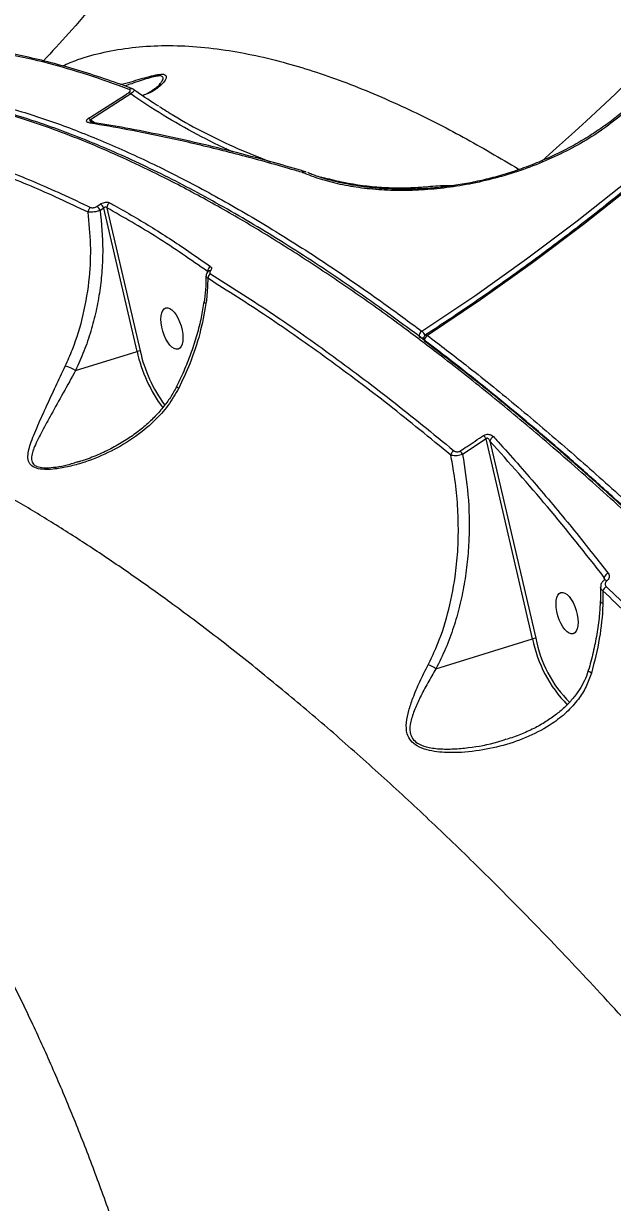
# Model space of a CAD drawing. Header units: millimetres. Extents: x -4688 to 6829, y -6350 to 4771.
# Drawn here: x 1977.9 to 2105.1, y 519.7 to 774.7 of the extents above; entities that cross this region are included whole.
import ezdxf

# ---------------------------------------------------------------- set-up
doc = ezdxf.new("R2010")
doc.units = ezdxf.units.MM
for name, color, linetype in [('DIKOM_ОБЪЕКТ', 7, 'Continuous'), ('DIKOM_РАЗМЕР_ЗОНА', 7, 'Continuous'), ('DIKOM_РАЗМЕР_ОБЪЕКТА', 7, 'Continuous')]:
    doc.layers.add(name, color=color, linetype=linetype)
doc.styles.add('style1', font='arial.ttf', dxfattribs={"width": 0.8})
doc.dimstyles.new('1-50', dxfattribs={"dimtxt": 300, "dimasz": 200, "dimexe": 100, "dimexo": 0, "dimgap": 100, "dimtad": 1, "dimtxsty": 'style1', "dimcen": 200, "dimclrd": 7, "dimclre": 7, "dimclrt": 7, "dimadec": 1, "dimazin": 2, "dimtfac": 1, "dimtmove": 0, "dimatfit": 2, "dimfxl": 0, "dimlwd": 25, "dimlwe": 18, "dimarcsym": 0})

# ---------------------------------------------------------------- blocks, each defined once
blk = doc.blocks.new('*D9')
at = {"layer": 'Defpoints', "color": 0, "transparency": 16777216}
for p in [(2285.35, 2926.08), (233.68, -3329.73), (5655.58, -3329.73)]:
    blk.add_point(p, dxfattribs=at)
at = {"layer": 'DIKOM_РАЗМЕР_ОБЪЕКТА', "color": 7, "lineweight": 18, "transparency": 16777216}
for p, q in [((2285.35, 2926.08), (5755.58, 2926.08)), ((233.68, -3329.73), (5755.58, -3329.73))]:
    blk.add_line(p, q, dxfattribs=at)
at = {"layer": 'DIKOM_РАЗМЕР_ОБЪЕКТА', "color": 7, "lineweight": 25, "transparency": 16777216}
blk.add_line((5655.58, 2726.08), (5655.58, -3129.73), dxfattribs=at)
at = {"layer": 'DIKOM_РАЗМЕР_ОБЪЕКТА', "color": 7, "transparency": 16777216}
for points in [[(5622.24, 2726.08), (5688.91, 2726.08), (5655.58, 2926.08)], [(5622.24, -3129.73), (5688.91, -3129.73), (5655.58, -3329.73)]]:
    blk.add_solid(points, dxfattribs=at)
at = {"layer": 'DIKOM_РАЗМЕР_ОБЪЕКТА', "color": 7, "transparency": 16777216, "insert": (5402.4, -130.27), "char_height": 300, "attachment_point": 5, "rotation": 90, "style": 'style1'}
blk.add_mtext('6250', dxfattribs=at)
blk = doc.blocks.new('*D10')
at = {"layer": 'Defpoints', "color": 0, "transparency": 16777216}
for p in [(2960.09, 4770.95), (741.18, -5330.34), (6729.08, -5330.34)]:
    blk.add_point(p, dxfattribs=at)
at = {"layer": 'DIKOM_РАЗМЕР_ЗОНА', "color": 7, "lineweight": 18, "transparency": 16777216}
for p, q in [((2960.09, 4770.95), (6829.08, 4770.95)), ((741.18, -5330.34), (6829.08, -5330.34))]:
    blk.add_line(p, q, dxfattribs=at)
at = {"layer": 'DIKOM_РАЗМЕР_ЗОНА', "color": 7, "lineweight": 25, "transparency": 16777216}
blk.add_line((6729.08, 4570.95), (6729.08, -5130.34), dxfattribs=at)
at = {"layer": 'DIKOM_РАЗМЕР_ЗОНА', "color": 7, "transparency": 16777216}
for points in [[(6695.74, 4570.95), (6762.41, 4570.95), (6729.08, 4770.95)], [(6695.74, -5130.34), (6762.41, -5130.34), (6729.08, -5330.34)]]:
    blk.add_solid(points, dxfattribs=at)
at = {"layer": 'DIKOM_РАЗМЕР_ЗОНА', "color": 7, "transparency": 16777216, "insert": (6475.9, -93.77), "char_height": 300, "attachment_point": 5, "rotation": 90, "style": 'style1'}
blk.add_mtext('10100', dxfattribs=at)
blk = doc.blocks.new('*D11')
at = {"layer": 'Defpoints', "color": 0, "transparency": 16777216}
for p in [(3703.08, 2652.76), (-3188.42, -47.63), (-3188.42, -4921.77)]:
    blk.add_point(p, dxfattribs=at)
at = {"layer": 'DIKOM_РАЗМЕР_ОБЪЕКТА', "color": 7, "lineweight": 18, "transparency": 16777216}
for p, q in [((3703.08, 2652.76), (3703.08, -5021.77)), ((-3188.42, -47.63), (-3188.42, -5021.77))]:
    blk.add_line(p, q, dxfattribs=at)
at = {"layer": 'DIKOM_РАЗМЕР_ОБЪЕКТА', "color": 7, "lineweight": 25, "transparency": 16777216}
blk.add_line((3503.08, -4921.77), (-2988.42, -4921.77), dxfattribs=at)
at = {"layer": 'DIKOM_РАЗМЕР_ОБЪЕКТА', "color": 7, "transparency": 16777216}
for points in [[(-2988.42, -4888.44), (-2988.42, -4955.11), (-3188.42, -4921.77)], [(3503.08, -4888.44), (3503.08, -4955.11), (3703.08, -4921.77)]]:
    blk.add_solid(points, dxfattribs=at)
at = {"layer": 'DIKOM_РАЗМЕР_ОБЪЕКТА', "color": 7, "transparency": 16777216, "insert": (4.08, -4668.6), "char_height": 300, "attachment_point": 5, "style": 'style1'}
blk.add_mtext('6900', dxfattribs=at)
blk = doc.blocks.new('*D12')
at = {"layer": 'Defpoints', "color": 0, "transparency": 16777216}
for p in [(4937.72, 2926.08), (-4688.42, -671.13), (4937.72, -6249.77)]:
    blk.add_point(p, dxfattribs=at)
at = {"layer": 'DIKOM_РАЗМЕР_ЗОНА', "color": 7, "lineweight": 18, "transparency": 16777216}
for p, q in [((4937.72, 2926.08), (4937.72, -6349.77)), ((-4688.42, -671.13), (-4688.42, -6349.77))]:
    blk.add_line(p, q, dxfattribs=at)
at = {"layer": 'DIKOM_РАЗМЕР_ЗОНА', "color": 7, "lineweight": 25, "transparency": 16777216}
blk.add_line((-4488.42, -6249.77), (4737.72, -6249.77), dxfattribs=at)
at = {"layer": 'DIKOM_РАЗМЕР_ЗОНА', "color": 7, "transparency": 16777216}
for points in [[(-4488.42, -6216.44), (-4488.42, -6283.11), (-4688.42, -6249.77)], [(4737.72, -6216.44), (4737.72, -6283.11), (4937.72, -6249.77)]]:
    blk.add_solid(points, dxfattribs=at)
at = {"layer": 'DIKOM_РАЗМЕР_ЗОНА', "color": 7, "transparency": 16777216, "insert": (124.65, -5996.6), "char_height": 300, "attachment_point": 5, "style": 'style1'}
blk.add_mtext('9650', dxfattribs=at)

msp = doc.modelspace()

# ---------------------------------------------------------------- linework, layer by layer
at = {"layer": 'DIKOM_ОБЪЕКТ', "color": 7, "linetype": 'Continuous', "lineweight": 15}
for p, q in [((2007.152, 761.473), (2007.395, 761.764)), ((2001.045, 759.479), (1992.312, 753.885)), ((1992.312, 753.885), (1993.335, 753.226)), ((2037.995, 742.533), (2037.96, 742.544)), ((2038.242, 742.448), (2037.995, 742.533)), ((2084.529, 742.983), (2084.876, 743.244)), ((2041.082, 741.791), (2042.938, 741.353)), ((1993.67, 735.153), (1994.456, 735.641)), ((1995.207, 734.786), (1994.418, 734.296)), ((2002.403, 703.794), (1995.207, 734.786)), ((1995.886, 734.844), (2003.067, 703.917)), ((2017.686, 721.004), (2017.633, 721.087)), ((1989.105, 699.676), (2002.403, 703.794)), ((2077.861, 684.884), (2072.756, 681.515)), ((2087.906, 641.624), (2077.861, 684.884)), ((2078.665, 684.4), (2088.569, 641.747)), ((1989.188, 679.812), (1989.983, 680.035)), ((2102.586, 652.816), (2102.559, 649.808)), ((2103.426, 654.372), (2103.391, 654.913)), ((2103.112, 652.009), (2103.085, 649.298)), ((2067.01, 635.153), (2087.906, 641.624))]:
    msp.add_line(p, q, dxfattribs=at)
at = {"layer": 'DIKOM_ОБЪЕКТ', "color": 7, "linetype": 'Continuous', "lineweight": 15, "flags": 128}
for points in [[(2063.953, 708.163), (2075.397, 715.846), (2086.604, 723.81), (2097.565, 732.052), (2108.274, 740.565), (2118.723, 749.345), (2128.906, 758.385), (2138.817, 767.68), (2148.448, 777.223), (2157.793, 787.009), (2166.846, 797.03), (2175.602, 807.28), (2184.054, 817.753), (2192.198, 828.442), (2200.027, 839.339), (2207.536, 850.438), (2214.721, 861.73), (2221.577, 873.21), (2228.099, 884.869), (2234.284, 896.7), (2240.126, 908.694), (2245.623, 920.845)], [(2247.377, 920.58), (2241.863, 908.393), (2236.003, 896.362), (2229.8, 884.496), (2223.258, 872.802), (2216.382, 861.288), (2209.175, 849.961), (2201.643, 838.828), (2193.791, 827.898), (2185.623, 817.178), (2177.145, 806.673), (2168.363, 796.392), (2159.282, 786.34), (2149.908, 776.526), (2140.248, 766.954), (2130.308, 757.631), (2120.094, 748.563), (2109.613, 739.757), (2098.872, 731.218), (2087.878, 722.951), (2076.638, 714.963), (2065.159, 707.258)], [(2038.951, 742.564), (2038.937, 742.571), (2038.915, 742.581)], [(2017.289, 714.126), (2017.086, 714.26), (2016.959, 714.395), (2016.913, 714.523), (2016.913, 714.548)], [(2065.159, 707.258), (2065.045, 707.332), (2064.941, 707.375), (2064.852, 707.386), (2064.782, 707.363), (2064.781, 707.363)], [(2103.946, 654.158), (2103.784, 654.272), (2103.632, 654.342), (2103.499, 654.363), (2103.394, 654.336), (2103.379, 654.327)], [(2103.085, 649.298), (2102.822, 649.436), (2102.642, 649.588), (2102.555, 649.746), (2102.548, 649.818)], [(2100.621, 634.226), (2100.31, 634.387), (2100.083, 634.537), (2099.952, 634.668), (2099.924, 634.773), (2099.924, 634.776)]]:
    msp.add_lwpolyline(points, dxfattribs=at)
at = {"layer": 'DIKOM_ОБЪЕКТ', "color": 7, "linetype": 'Continuous', "lineweight": 15}
for centre, radius, start, end in [((1788.16, 1091.144), 459.196, 311.07266, 328.2064), ((2001.127, 759.841), 0.786, 70.57435, 126.46574), ((2000.038, 758.659), 1.299, 39.15225, 61.73177), ((1991.282, 753.093), 1.299, 37.53405, 59.95649), ((1992.679, 752.691), 0.646, 81.53282, 131.03269), ((2038.397, 742.128), 0.603, 78.82018, 136.44018), ((2038.427, 742.137), 0.586, 78.73087, 137.43726), ((2038.691, 741.948), 0.672, 70.54769, 131.9408), ((1993.001, 733.914), 1.204, 121.8677, 178.89829), ((1992.744, 733.589), 1.817, 22.90741, 59.3782), ((1993.531, 734.072), 1.822, 23.07076, 59.46487), ((1997.071, 734.924), 1.188, 120.90806, 183.87551), ((2018.867, 721.08), 1.234, 119.11428, 179.66945), ((2018.967, 719.49), 1.29, 121.79103, 174.88706), ((2018.119, 720.719), 0.543, 74.26403, 134.03498), ((2064.627, 707.063), 1.29, 121.44652, 186.27516), ((2063.969, 707.934), 1.19, 238.30868, 289.68765), ((2062.462, 706.338), 2.357, 22.69594, 50.74502), ((2065.328, 706.525), 1, 123.11034, 192.99357), ((2064.829, 706.419), 0.49, 194.01878, 234.88685), ((2065.833, 706.154), 1.293, 121.41017, 186.01875), ((2003.201, 701.356), 2.565, 92.99509, 108.11281), ((2033.073, 710.43), 31.379, 192.20934, 216.86299), ((2032.885, 710.38), 30.51, 192.22852, 216.60147), ((1985.039, 693.204), 7.643, 57.86062, 76.13545), ((2011.802, 696.837), 1.08, 218.9288, 247.59317), ((2075.882, 683.887), 2.216, 26.74047, 50.81819), ((2080.005, 684.132), 1.366, 115.67132, 168.72211), ((2071.691, 681.021), 1.529, 121.68277, 166.11647), ((2070.788, 680.566), 2.185, 25.7464, 50.10849), ((2104.797, 654.461), 1.476, 113.06827, 162.15946), ((2104.768, 651.405), 1.763, 121.67842, 159.96602), ((2088.703, 639.186), 2.565, 92.99509, 108.11281), ((2115.108, 646.844), 27.698, 190.86355, 224.62911), ((2114.845, 646.77), 26.752, 190.82219, 224.94033), ((2062.521, 628.519), 8.011, 55.91382, 69.55102)]:
    msp.add_arc(centre, radius, start, end, dxfattribs=at)
for centre in [(2009.933, 708.746), (2095.344, 647.182)]:
    msp.add_ellipse(centre, major_axis=(-1.322, 4.462), ratio=0.44303, dxfattribs=at)
for points, knots in [([(2246.785, 920.43), (2245.925, 918.477), (2243.43, 912.81), (2239.078, 903.524), (2233.638, 892.621), (2227.909, 881.857), (2221.902, 871.238), (2215.617, 860.769), (2209.058, 850.455), (2202.229, 840.303), (2195.133, 830.317), (2187.775, 820.504), (2180.158, 810.868), (2172.286, 801.415), (2164.165, 792.151), (2155.797, 783.079), (2147.189, 774.205), (2138.343, 765.535), (2129.266, 757.071), (2119.963, 748.82), (2110.437, 740.786), (2100.695, 732.972), (2090.743, 725.383), (2080.582, 718.027), (2071.904, 712.046), (2066.588, 708.551), (2064.781, 707.363)], [0, 0, 0, 0, 0.0228178, 0.0662207, 0.1096242, 0.1530277, 0.196431, 0.2398342, 0.2832373, 0.3266402, 0.3700429, 0.4134454, 0.4568476, 0.5002497, 0.5436515, 0.587053, 0.6304542, 0.6738552, 0.7172558, 0.7606562, 0.8040562, 0.8474559, 0.8908553, 0.9342544, 0.9776532, 1, 1, 1, 1]), ([(2007.478, 797.84), (2006.507, 796.436), (2003.846, 792.593), (1999.194, 786.452), (1993.561, 779.438), (1987.906, 772.828), (1983.993, 768.614), (1982.151, 766.629)], [0, 0, 0, 0, 0.1301712, 0.3565135, 0.5806372, 0.8024836, 1, 1, 1, 1]), ([(2000.66, 760.474), (1997.666, 761.561), (1991.674, 763.739), (1983.014, 766.215), (1974.578, 768.159), (1969.207, 768.911), (1966.52, 769.288)], [0, 0, 0, 0, 0.2489045, 0.498243, 0.7488998, 1, 1, 1, 1]), ([(2001.388, 760.581), (2001.341, 760.6), (1999.283, 761.419), (1995.311, 762.796), (1989.486, 764.687), (1983.793, 766.276), (1978.216, 767.61), (1972.784, 768.639), (1969.081, 769.239), (1967.228, 769.417), (1967.1, 769.43)], [0, 0, 0, 0, 0.0038178, 0.1678361, 0.3319162, 0.4960612, 0.6601158, 0.8240082, 0.987848, 1, 1, 1, 1]), ([(1986.263, 765.546), (1987.363, 766.019), (1990.221, 767.247), (1995.237, 768.581), (2001.263, 769.613), (2007.665, 770.03), (2014.4, 769.856), (2021.212, 769.105), (2028.036, 767.855), (2034.614, 766.228), (2041.177, 764.232), (2047.7, 761.912), (2054.397, 759.208), (2062.734, 755.447), (2072.816, 750.363), (2080.852, 745.62), (2084.876, 743.244)], [0, 0, 0, 0, 0.0460626, 0.1197126, 0.1941277, 0.2686762, 0.3437967, 0.4190528, 0.4862855, 0.5536145, 0.6146318, 0.6756491, 0.7369536, 0.7982581, 0.8989691, 1, 1, 1, 1]), ([(1998.828, 761.508), (1999.595, 761.717), (2001.058, 762.115), (2002.456, 762.524), (2003.122, 762.718)], [0, 0, 0, 0, 0.52362297, 1, 1, 1, 1]), ([(2007.395, 761.764), (2007.561, 761.943), (2007.886, 762.292), (2008.04, 762.762), (2008.027, 763.17), (2007.624, 763.423), (2006.918, 763.382), (2005.977, 763.204), (2004.801, 762.877), (2003.045, 762.303), (2001.352, 761.729), (2000.215, 761.364), (1999.694, 761.196)], [0, 0, 0, 0, 0.1024571, 0.1998197, 0.299099, 0.4069277, 0.5127826, 0.5329627, 0.6591935, 0.7772727, 0.8979143, 1, 1, 1, 1]), ([(2003.122, 762.718), (2003.783, 762.908), (2005.121, 763.292), (2006.915, 763.718), (2008.152, 763.794), (2008.663, 763.522), (2008.746, 763.107), (2008.55, 762.552), (2008.058, 761.871), (2006.993, 760.862), (2005.578, 759.843), (2004.125, 759.308), (2003.599, 759.115)], [0, 0, 0, 0, 0.0832616, 0.1686025, 0.2547379, 0.329823, 0.3993546, 0.4706, 0.5715896, 0.6735788, 0.8818024, 1, 1, 1, 1]), ([(2241.424, 513.411), (2238.802, 517.141), (2232.854, 525.603), (2223.386, 538.598), (2213.035, 552.378), (2202.494, 565.953), (2191.792, 579.286), (2181.825, 591.291), (2172.665, 601.996), (2164.333, 611.478), (2155.959, 620.754), (2146.732, 630.696), (2136.651, 641.211), (2125.723, 652.185), (2114.289, 663.22), (2102.382, 674.213), (2090.469, 684.674), (2079.055, 694.203), (2069.055, 702.134), (2059.247, 709.546), (2049.629, 716.456), (2039.357, 723.39), (2029.197, 729.792), (2019.18, 735.637), (2010.129, 740.477), (2002.033, 744.445), (1994.843, 747.681), (1987.786, 750.562), (1980.195, 753.332), (1972.133, 755.851), (1963.674, 757.964), (1955.125, 759.52), (1946.55, 760.422), (1938.349, 760.507), (1931.799, 760.056), (1928.218, 759.348), (1926.913, 759.089)], [0, 0, 0, 0, 0.024559, 0.0557119, 0.0870099, 0.1183624, 0.1499713, 0.1816364, 0.2056494, 0.2296624, 0.2537743, 0.2778862, 0.3090391, 0.3403371, 0.3716896, 0.4073091, 0.4430091, 0.4750073, 0.5070637, 0.5312096, 0.5623622, 0.5936597, 0.6250119, 0.6566455, 0.6883354, 0.7123356, 0.7363358, 0.7604348, 0.7845337, 0.8156865, 0.8469843, 0.8783367, 0.913956, 0.9496559, 0.9816539, 1, 1, 1, 1]), ([(2230.336, 530.078), (2228.815, 532.178), (2225.05, 537.376), (2218.972, 545.542), (2212.127, 554.57), (2205.244, 563.445), (2198.326, 572.177), (2191.367, 580.768), (2184.367, 589.22), (2177.323, 597.536), (2170.234, 605.718), (2163.098, 613.768), (2155.911, 621.689), (2148.681, 629.473), (2141.431, 637.096), (2134.19, 644.525), (2126.978, 651.738), (2119.8, 658.734), (2112.651, 665.515), (2105.53, 672.085), (2098.434, 678.446), (2091.361, 684.6), (2084.309, 690.549), (2077.276, 696.293), (2070.259, 701.836), (2063.261, 707.174), (2056.299, 712.295), (2049.401, 717.176), (2042.592, 721.8), (2035.879, 726.161), (2029.261, 730.262), (2022.733, 734.106), (2016.293, 737.694), (2009.939, 741.028), (2003.67, 744.107), (1997.484, 746.933), (1991.378, 749.507), (1985.353, 751.827), (1979.419, 753.889), (1973.598, 755.686), (1967.915, 757.207), (1962.378, 758.451), (1956.988, 759.418), (1951.743, 760.108), (1946.639, 760.525), (1941.678, 760.664), (1936.853, 760.536), (1932.182, 760.105), (1928.958, 759.682), (1927.335, 759.324), (1927.174, 759.288)], [0, 0, 0, 0, 0.0145662, 0.036051, 0.0574366, 0.0787475, 0.1000081, 0.1212427, 0.1424755, 0.1637262, 0.1850156, 0.206368, 0.2278077, 0.2493589, 0.2709581, 0.2924833, 0.3139021, 0.3352393, 0.3565194, 0.3777666, 0.3990054, 0.4202575, 0.4415415, 0.4628819, 0.4843028, 0.5058284, 0.5274413, 0.5490241, 0.5704877, 0.5918633, 0.6131752, 0.6344478, 0.6557054, 0.6769719, 0.6982635, 0.7196044, 0.7410184, 0.7625293, 0.7841477, 0.8057628, 0.8272763, 0.8486904, 0.8700279, 0.891311, 0.9125614, 0.9338007, 0.9550498, 0.9763231, 0.9976422, 1, 1, 1, 1]), ([(1927.872, 759.958), (1929.299, 760.259), (1933.086, 761.058), (1939.719, 761.508), (1947.39, 761.446), (1955.132, 760.721), (1962.604, 759.5), (1970.067, 757.812), (1978.327, 755.483), (1987.739, 752.252), (1998.385, 747.892), (2009.379, 742.706), (2020.702, 736.696), (2032.223, 729.935), (2043.908, 722.446), (2054.47, 715.173), (2061.209, 710.192), (2063.953, 708.163)], [0, 0, 0, 0, 0.0422041, 0.111994, 0.1819226, 0.2443555, 0.3068875, 0.3631332, 0.4194513, 0.495097, 0.5708771, 0.6468346, 0.7230612, 0.7994684, 0.8739951, 0.9486906, 1, 1, 1, 1]), ([(2000.653, 759.803), (2000.702, 759.838), (2000.805, 759.912), (2000.909, 760.041), (2000.952, 760.174), (2000.908, 760.346), (2000.76, 760.422), (2000.66, 760.474)], [0, 0, 0, 0, 0.1212309, 0.252323, 0.4115915, 0.5993614, 1, 1, 1, 1]), ([(2001.733, 760.37), (2001.753, 760.364), (2001.827, 760.345), (2001.725, 760.148), (2001.446, 759.828), (2001.167, 759.585), (2001.045, 759.479)], [0, 0, 0, 0, 0.1282814, 0.4742143, 0.7704837, 1, 1, 1, 1]), ([(2001.74, 760.387), (2001.71, 760.412), (2001.601, 760.504), (2001.476, 760.54), (2001.386, 760.566)], [0, 0, 0, 0, 0.2843891, 1, 1, 1, 1]), ([(2007.088, 756.813), (2006.901, 756.926), (2005.053, 758.039), (2003.303, 759.265), (2001.731, 760.367)], [0, 0, 0, 0, 0.10157051, 1, 1, 1, 1]), ([(2007.479, 761.69), (2007.478, 761.688), (2007.452, 761.65), (2007.233, 761.395), (2006.765, 760.967), (2005.925, 760.329), (2004.913, 759.689), (2004.002, 759.299), (2003.588, 759.122)], [0, 0, 0, 0, 0.0074062, 0.1283206, 0.2815587, 0.4803799, 0.7641473, 1, 1, 1, 1]), ([(1991.932, 754.218), (1992.47, 754.553), (1995.156, 756.231), (1998.059, 758.097), (2000.411, 759.643), (2000.653, 759.803)], [0, 0, 0, 0, 0.1831691, 0.9158785, 1, 1, 1, 1]), ([(2023.135, 746.977), (2023.062, 747.007), (2020.387, 748.09), (2015.333, 750.711), (2007.982, 754.793), (2003.361, 757.915), (2001.045, 759.479)], [0, 0, 0, 0, 0.0091218, 0.335489, 0.6669785, 1, 1, 1, 1]), ([(2007.194, 756.786), (2008.239, 756.114), (2011.435, 754.061), (2017.078, 751.008), (2024.02, 747.623), (2028.845, 745.751), (2031.233, 744.824)], [0, 0, 0, 0, 0.14068617, 0.42976736, 0.71778747, 1, 1, 1, 1]), ([(2108.146, 755.778), (2106.694, 754.59), (2103.79, 752.216), (2098.961, 749.115), (2093.904, 746.406), (2088.676, 744.111), (2083.261, 742.191), (2077.722, 740.678), (2072.14, 739.564), (2066.589, 738.85), (2061.146, 738.546), (2055.883, 738.627), (2050.895, 739.074), (2046.265, 739.879), (2041.989, 740.976), (2039.489, 741.958), (2038.242, 742.448)], [0, 0, 0, 0, 0.0751074, 0.1502148, 0.2212822, 0.2925775, 0.3636452, 0.4347702, 0.5061233, 0.5772487, 0.64834, 0.7196587, 0.7907511, 0.8604287, 0.9303186, 1, 1, 1, 1]), ([(2107.662, 755.88), (2107.242, 755.514), (2105.908, 754.354), (2103.431, 752.524), (2100.256, 750.395), (2096.881, 748.408), (2093.352, 746.574), (2089.699, 744.914), (2085.96, 743.441), (2082.172, 742.169), (2078.37, 741.106), (2074.585, 740.26), (2070.833, 739.624), (2067.112, 739.177), (2063.411, 738.914), (2059.738, 738.835), (2056.124, 738.939), (2052.603, 739.225), (2049.212, 739.69), (2045.982, 740.323), (2042.968, 741.126), (2040.729, 741.848), (2039.585, 742.346), (2039.286, 742.476)], [0, 0, 0, 0, 0.0231578, 0.0733984, 0.1241383, 0.1752407, 0.2265359, 0.2778019, 0.328818, 0.3794162, 0.429465, 0.4788814, 0.5276412, 0.5763375, 0.6256828, 0.6756981, 0.7262873, 0.7773125, 0.8286039, 0.8799626, 0.9311453, 0.9819858, 1, 1, 1, 1]), ([(1992.255, 753.178), (1992.016, 753.237), (1991.675, 753.32), (1991.478, 753.572), (1991.482, 753.777), (1991.625, 753.986), (1991.789, 754.126), (1991.903, 754.199), (1991.932, 754.218)], [0, 0, 0, 0, 0.40299441, 0.5733156, 0.74512562, 0.85335813, 0.96173436, 1, 1, 1, 1]), ([(1992.312, 753.885), (1992.297, 753.882), (1992.266, 753.877), (1992.223, 753.861), (1992.196, 753.842), (1992.178, 753.82), (1992.167, 753.79), (1992.182, 753.704), (1992.303, 753.576), (1992.453, 753.454), (1992.565, 753.388), (1992.594, 753.371)], [0, 0, 0, 0, 0.0458026, 0.0930887, 0.1407868, 0.155557, 0.2068766, 0.2750492, 0.5450452, 0.8828377, 1, 1, 1, 1]), ([(2037.96, 742.544), (2037.483, 742.685), (2035.097, 743.391), (2028.934, 745.152), (2019.584, 747.614), (2009.453, 749.953), (2000.339, 751.807), (1994.951, 752.721), (1992.255, 753.178)], [0, 0, 0, 0, 0.0299885, 0.1499471, 0.3898946, 0.630165, 0.8150083, 1, 1, 1, 1]), ([(1992.778, 753.333), (1992.742, 753.338), (1992.634, 753.351), (1992.563, 753.386), (1992.577, 753.376), (1992.58, 753.375)], [0, 0, 0, 0, 0.3025842, 0.8871713, 1, 1, 1, 1]), ([(2038.517, 742.729), (2036.391, 743.355), (2031.473, 744.804), (2023.9, 746.818), (2015.773, 748.815), (2007.764, 750.582), (2000.078, 752.107), (1995.138, 752.929), (1992.773, 753.322)], [0, 0, 0, 0, 0.1335526, 0.308948, 0.4846373, 0.6608109, 0.8376592, 1, 1, 1, 1]), ([(1991.797, 733.937), (1987.676, 735.867), (1979.422, 739.732), (1967.534, 744.203), (1955.985, 747.773), (1948.697, 749.218), (1945.047, 749.942)], [0, 0, 0, 0, 0.2481019, 0.4969506, 0.748088, 1, 1, 1, 1]), ([(1945.546, 750.965), (1949.146, 750.253), (1956.355, 748.825), (1967.852, 745.291), (1979.809, 740.812), (1988.175, 736.897), (1992.365, 734.937)], [0, 0, 0, 0, 0.248104, 0.4969539, 0.7480901, 1, 1, 1, 1]), ([(2038.549, 742.709), (2038.542, 742.711), (2038.533, 742.714), (2038.525, 742.716), (2038.524, 742.717)], [0, 0, 0, 0, 0.7863573, 1, 1, 1, 1]), ([(2038.914, 742.581), (2038.894, 742.59), (2038.774, 742.642), (2038.647, 742.678), (2038.541, 742.709)], [0, 0, 0, 0, 0.169762, 1, 1, 1, 1]), ([(2042.938, 741.353), (2044.305, 741.009), (2048.32, 740), (2053.874, 739.333), (2059.446, 739.079), (2062.259, 739.244), (2063.671, 739.327)], [0, 0, 0, 0, 0.203244, 0.5970318, 0.797727, 1, 1, 1, 1]), ([(2063.671, 739.327), (2065.107, 739.447), (2067.113, 739.614), (2069.572, 739.733), (2070.554, 739.698), (2071, 739.683)], [0, 0, 0, 0, 0.5790727, 0.8089907, 1, 1, 1, 1]), ([(2063.671, 739.327), (2063.674, 739.313), (2063.697, 739.226), (2063.722, 739.12), (2063.744, 738.976), (2063.745, 738.968)], [0, 0, 0, 0, 0.1610232, 0.9488287, 1, 1, 1, 1]), ([(1992.365, 734.937), (1992.41, 734.919), (1992.517, 734.877), (1992.754, 734.859), (1993.06, 734.897), (1993.388, 734.997), (1993.576, 735.101), (1993.67, 735.153)], [0, 0, 0, 0, 0.148787, 0.348725, 0.5573395, 0.7790753, 1, 1, 1, 1]), ([(1994.456, 735.641), (1994.592, 735.717), (1994.864, 735.868), (1995.344, 736.016), (1995.801, 736.078), (1996.194, 736.056), (1996.374, 735.98), (1996.461, 735.943)], [0, 0, 0, 0, 0.2064332, 0.4133689, 0.6142255, 0.8134787, 1, 1, 1, 1]), ([(1995.886, 734.844), (1995.852, 734.88), (1995.786, 734.952), (1995.656, 735.005), (1995.549, 735.007), (1995.46, 734.988), (1995.393, 734.959), (1995.295, 734.892), (1995.246, 734.833), (1995.207, 734.786)], [0, 0, 0, 0, 0.2066885, 0.4049123, 0.5395897, 0.590575, 0.7294274, 0.7856574, 1, 1, 1, 1]), ([(2017.633, 721.087), (2013.999, 723.615), (2006.721, 728.678), (1999.5, 732.787), (1995.886, 734.844)], [0, 0, 0, 0, 0.4993577, 1, 1, 1, 1]), ([(1996.461, 735.943), (1996.808, 735.753), (1998.544, 734.798), (2003.032, 732.224), (2009.949, 727.961), (2015.493, 724.093), (2018.266, 722.158)], [0, 0, 0, 0, 0.0480628, 0.2403226, 0.6198798, 1, 1, 1, 1]), ([(1986.87, 700.624), (1987.404, 701.815), (1989.008, 705.393), (1990.963, 711.813), (1992.209, 719.452), (1992.523, 726.913), (1992.04, 731.582), (1991.797, 733.937)], [0, 0, 0, 0, 0.1165802, 0.3502653, 0.5897074, 0.7930886, 1, 1, 1, 1]), ([(1994.418, 734.296), (1994.689, 731.448), (1995.099, 727.139), (1994.848, 721.336), (1994.376, 716.922), (1993.577, 712.525), (1992.438, 708.141), (1990.983, 703.823), (1989.731, 701.058), (1989.105, 699.676)], [0, 0, 0, 0, 0.2404012, 0.3636791, 0.4869552, 0.6133609, 0.7397639, 0.8698839, 1, 1, 1, 1]), ([(1994.418, 734.296), (1994.22, 734.226), (1993.823, 734.085), (1993.149, 733.942), (1992.52, 733.874), (1992.065, 733.882), (1991.867, 733.922), (1991.797, 733.937)], [0, 0, 0, 0, 0.222342, 0.4448389, 0.6638261, 0.8806417, 1, 1, 1, 1]), ([(2018.266, 722.158), (2018.341, 722.087), (2018.49, 721.945), (2018.513, 721.659), (2018.414, 721.417), (2018.299, 721.28), (2018.266, 721.241)], [0, 0, 0, 0, 0.2927471, 0.5849578, 0.8819794, 1, 1, 1, 1]), ([(2017.287, 720.086), (2017.281, 719.37), (2017.265, 717.682), (2017.114, 715.82), (2016.93, 714.708), (2016.906, 714.559)], [0, 0, 0, 0, 0.3895156, 0.9186351, 1, 1, 1, 1]), ([(2017.682, 719.605), (2017.644, 718.237), (2017.594, 716.405), (2017.351, 714.586), (2017.289, 714.126)], [0, 0, 0, 0, 0.7468136, 1, 1, 1, 1]), ([(2017.754, 721.097), (2017.647, 720.967), (2017.428, 720.703), (2017.295, 720.327), (2017.324, 720.123), (2017.328, 720.095)], [0, 0, 0, 0, 0.4546669, 0.9256724, 1, 1, 1, 1]), ([(2017.682, 719.605), (2017.566, 719.681), (2017.353, 719.821), (2017.337, 720.004), (2017.33, 720.087)], [0, 0, 0, 0, 0.546288, 1, 1, 1, 1]), ([(2070.206, 681.388), (2065.748, 685.033), (2056.819, 692.332), (2043.599, 702.261), (2030.499, 711.495), (2021.958, 716.899), (2017.682, 719.605)], [0, 0, 0, 0, 0.248276, 0.4972311, 0.7482642, 1, 1, 1, 1]), ([(2017.751, 721.121), (2017.752, 721.121), (2017.755, 721.128), (2017.744, 721.114), (2017.734, 721.102)], [0, 0, 0, 0, 0.0629109, 1, 1, 1, 1]), ([(2018.266, 721.241), (2018.231, 721.197), (2018.142, 721.087), (2018.088, 720.907), (2018.122, 720.72), (2018.232, 720.631), (2018.287, 720.586)], [0, 0, 0, 0, 0.1835804, 0.4626516, 0.7309778, 1, 1, 1, 1]), ([(2018.287, 720.586), (2022.51, 717.916), (2030.969, 712.567), (2044.022, 703.38), (2057.32, 693.409), (2066.361, 686.021), (2070.888, 682.322)], [0, 0, 0, 0, 0.2482766, 0.4972325, 0.7482654, 1, 1, 1, 1]), ([(2016.862, 714.557), (2016.673, 713.423), (2016.274, 711.038), (2015.346, 707.395), (2014.164, 703.653), (2012.704, 699.963), (2011.605, 697.468), (2010.943, 696.237), (2010.913, 696.183)], [0, 0, 0, 0, 0.1822278, 0.3833746, 0.585452, 0.7880459, 0.9906041, 1, 1, 1, 1]), ([(2017.289, 714.126), (2016.892, 711.965), (2016.089, 707.601), (2014.043, 701.441), (2012.22, 697.591), (2011.39, 695.838)], [0, 0, 0, 0, 0.34817752, 0.70313499, 1, 1, 1, 1]), ([(2065.159, 707.258), (2067.922, 705.148), (2074.189, 700.363), (2084.092, 692.353), (2094.849, 683.244), (2105.731, 673.586), (2116.709, 663.411), (2126.866, 653.593), (2136.149, 644.298), (2144.552, 635.634), (2152.957, 626.714), (2162.173, 616.657), (2172.188, 605.379), (2182.978, 592.803), (2194.195, 579.275), (2205.797, 564.775), (2217.319, 549.823), (2228.279, 535.089), (2237.816, 521.834), (2247.111, 508.532), (2256.17, 495.188), (2265.773, 480.569), (2275.597, 465.106), (2285.578, 448.815), (2295.296, 432.314), (2304.358, 416.318), (2312.09, 402.146), (2319.49, 388.11), (2326.567, 374.209), (2333.902, 359.195), (2340.928, 344.174), (2347.622, 329.188), (2353.976, 314.244), (2359.971, 299.375), (2365.588, 284.611), (2370.746, 270.168), (2375.442, 256.08), (2379.682, 242.364), (2383.517, 228.852), (2386.931, 215.585), (2389.67, 203.648), (2391.836, 193.014), (2393.534, 183.604), (2394.969, 174.402), (2396.335, 163.915), (2397.449, 152.325), (2398.094, 139.847), (2398.129, 127.936), (2397.544, 116.619), (2396.349, 106.029), (2394.551, 96.207), (2392.461, 88.059), (2390.811, 83.351), (2390.139, 81.434)], [0, 0, 0, 0, 0.01565135, 0.0355059, 0.0554529, 0.07543466, 0.09557982, 0.11576078, 0.13106488, 0.14636898, 0.16173613, 0.17710328, 0.19695782, 0.21690481, 0.23688655, 0.25958779, 0.28234031, 0.30273353, 0.3231639, 0.33855269, 0.35840723, 0.37835422, 0.39833597, 0.4210372, 0.44378972, 0.46418295, 0.48461332, 0.50000211, 0.51985665, 0.53980363, 0.55978537, 0.57994651, 0.60014354, 0.6204631, 0.64093869, 0.66145188, 0.68130639, 0.70125336, 0.72123508, 0.74139619, 0.7615932, 0.7768893, 0.7921854, 0.80754445, 0.8229035, 0.84598044, 0.86905737, 0.89218818, 0.9154833, 0.93883384, 0.96156589, 0.98434943, 1, 1, 1, 1]), ([(2232.664, 526.709), (2230.21, 530.116), (2224.377, 538.216), (2214.978, 550.735), (2204.441, 564.376), (2193.698, 577.812), (2182.746, 591.054), (2171.679, 603.976), (2160.315, 616.78), (2148.698, 629.386), (2136.783, 641.81), (2124.796, 653.796), (2112.766, 665.307), (2100.691, 676.341), (2088.607, 686.837), (2076.502, 696.842), (2068.539, 702.954), (2064.547, 706.018)], [0, 0, 0, 0, 0.0462495, 0.1099421, 0.1736347, 0.2387131, 0.3037915, 0.3693487, 0.4349059, 0.5040361, 0.5731662, 0.6434433, 0.7137576, 0.7840347, 0.8558896, 0.9277445, 1, 1, 1, 1]), ([(2011.39, 695.838), (2010.655, 694.567), (2009.161, 691.986), (2005.802, 688.29), (2001.472, 684.787), (1996.141, 681.751), (1991.326, 679.847), (1987.323, 678.772), (1984.443, 678.288), (1981.995, 678.216), (1980.17, 678.587), (1979.049, 679.459), (1978.735, 680.734), (1978.909, 682.21), (1979.549, 684.468), (1980.89, 687.713), (1982.795, 691.905), (1984.8, 696.232), (1986.176, 699.151), (1986.87, 700.624)], [0, 0, 0, 0, 0.0629204, 0.1277925, 0.2147695, 0.3041676, 0.3947516, 0.4411796, 0.4882058, 0.5268344, 0.5575653, 0.5885343, 0.6242813, 0.6582003, 0.6928744, 0.7739223, 0.8569696, 0.9277876, 1, 1, 1, 1]), ([(1989.105, 699.676), (1988.204, 698.033), (1986.379, 694.705), (1983.96, 690.361), (1981.838, 686.517), (1980.461, 683.833), (1979.746, 681.918), (1979.492, 680.679), (1979.677, 679.652), (1980.286, 679.125), (1981.064, 678.782), (1982.312, 678.569), (1984.376, 678.689), (1986.749, 679.061), (1988.356, 679.556), (1989.188, 679.812)], [0, 0, 0, 0, 0.148958, 0.3017525, 0.4280578, 0.5563815, 0.6082606, 0.6609793, 0.7150181, 0.7525895, 0.7621852, 0.8093637, 0.869643, 0.9324486, 1, 1, 1, 1]), ([(1991.984, 288.866), (1991.977, 290.887), (1991.957, 296.746), (1991.799, 306.441), (1991.457, 317.94), (1990.95, 329.416), (1990.281, 340.861), (1989.451, 352.266), (1988.46, 363.623), (1987.309, 374.923), (1985.999, 386.158), (1984.53, 397.318), (1982.904, 408.397), (1981.121, 419.385), (1979.184, 430.274), (1977.094, 441.056), (1974.852, 451.723), (1972.46, 462.267), (1969.92, 472.68), (1967.233, 482.955), (1964.402, 493.083), (1961.428, 503.056), (1958.314, 512.868), (1955.063, 522.511), (1951.676, 531.978), (1948.157, 541.262), (1944.507, 550.355), (1940.729, 559.251), (1936.827, 567.943), (1932.803, 576.425), (1928.66, 584.69), (1924.401, 592.732), (1920.03, 600.545), (1915.549, 608.123), (1910.962, 615.461), (1906.272, 622.552), (1901.483, 629.391), (1896.599, 635.974), (1891.622, 642.295), (1886.557, 648.349), (1881.408, 654.132), (1876.178, 659.639), (1870.871, 664.867), (1865.491, 669.81), (1860.043, 674.466), (1854.53, 678.83), (1848.957, 682.9), (1843.328, 686.671), (1837.648, 690.146), (1831.919, 693.298), (1827.3, 695.636), (1824.579, 696.813), (1823.797, 697.152)], [0, 0, 0, 0, 0.010755, 0.031188, 0.0516214, 0.0720549, 0.0924885, 0.1129222, 0.133356, 0.15379, 0.1742242, 0.1946585, 0.2150931, 0.235528, 0.2559631, 0.2763985, 0.2968343, 0.3172704, 0.337707, 0.3581439, 0.3785813, 0.3990192, 0.4194576, 0.4398965, 0.4603359, 0.4807759, 0.5012165, 0.5216577, 0.5420995, 0.5625418, 0.5829848, 0.6034283, 0.6238724, 0.644317, 0.664762, 0.6852074, 0.705653, 0.7260988, 0.7465444, 0.7669897, 0.7874344, 0.8078782, 0.8283207, 0.8487615, 0.8692003, 0.8896364, 0.9100693, 0.9304985, 0.9509233, 0.9713433, 0.991758, 1, 1, 1, 1]), ([(1824.721, 697.456), (1824.838, 697.41), (1828.265, 696.069), (1834.742, 692.652), (1844.133, 687.227), (1852.898, 681.218), (1861.218, 674.765), (1868.823, 668.165), (1876.043, 661.254), (1883.671, 653.278), (1891.906, 643.779), (1900.41, 632.853), (1908.421, 621.488), (1915.674, 610.203), (1922.423, 598.762), (1928.475, 587.647), (1934.109, 576.486), (1939.94, 564.075), (1946.075, 549.86), (1952.395, 533.69), (1958.32, 516.903), (1963.833, 499.53), (1968.876, 481.77), (1973.434, 463.678), (1977.111, 447.259), (1979.158, 436.74), (1979.991, 432.456)], [0, 0, 0, 0, 0.001664, 0.0486624, 0.0933106, 0.1380474, 0.1779889, 0.2179938, 0.253977, 0.2900066, 0.3385709, 0.3872495, 0.4318977, 0.4766345, 0.516576, 0.5565809, 0.5925641, 0.6285936, 0.676988, 0.7254683, 0.7740623, 0.8228282, 0.8717098, 0.9193883, 0.9671748, 1, 1, 1, 1]), ([(2140.308, 521.345), (2136.347, 526.161), (2128.415, 535.806), (2116.327, 549.773), (2104.117, 563.351), (2092.515, 575.706), (2081.561, 586.916), (2071.282, 597.046), (2060.962, 606.828), (2050.628, 616.228), (2040.277, 625.245), (2029.953, 633.835), (2019.668, 641.981), (2010.025, 649.227), (2001.028, 655.641), (1992.666, 661.302), (1984.412, 666.585), (1976.638, 671.264), (1969.35, 675.381), (1962.525, 678.995), (1955.818, 682.3), (1947.465, 686.095), (1937.618, 690.011), (1926.521, 693.549), (1915.92, 696.002), (1905.871, 697.346), (1897.36, 697.541), (1890.207, 696.948), (1884.274, 695.838), (1879.421, 694.485), (1876.697, 693.277), (1875.706, 692.837)], [0, 0, 0, 0, 0.0400415, 0.0801814, 0.1204455, 0.1608101, 0.1942546, 0.2278561, 0.2615166, 0.2954831, 0.3295109, 0.3638503, 0.3982539, 0.4328247, 0.4618107, 0.4907968, 0.5199417, 0.5490865, 0.5743514, 0.5996162, 0.6249878, 0.6503593, 0.6962014, 0.7423804, 0.7887231, 0.8352725, 0.8819884, 0.9148864, 0.9479393, 0.9810506, 1, 1, 1, 1]), ([(2010.913, 696.183), (2010.707, 695.772), (2010.107, 694.574), (2008.827, 692.697), (2007.079, 690.525), (2005.016, 688.43), (2002.665, 686.441), (2000.013, 684.587), (1997.083, 682.875), (1993.896, 681.374), (1991.233, 680.323), (1989.644, 679.87), (1989.204, 679.744)], [0, 0, 0, 0, 0.0484791, 0.141471, 0.2403712, 0.3452227, 0.455244, 0.5700364, 0.6919993, 0.8193867, 0.9500248, 1, 1, 1, 1]), ([(2077.282, 685.605), (2077.395, 685.67), (2077.623, 685.8), (2078.038, 685.884), (2078.456, 685.873), (2078.862, 685.763), (2079.189, 685.583), (2079.348, 685.428), (2079.413, 685.364)], [0, 0, 0, 0, 0.1643489, 0.329157, 0.4897515, 0.661608, 0.8613781, 1, 1, 1, 1]), ([(2072.189, 682.243), (2072.7, 682.574), (2074.405, 683.68), (2076.097, 684.812), (2077.282, 685.605)], [0, 0, 0, 0, 0.2996328, 1, 1, 1, 1]), ([(2078.665, 684.4), (2078.634, 684.462), (2078.562, 684.609), (2078.429, 684.801), (2078.286, 684.938), (2078.177, 684.996), (2078.102, 685.017), (2078.033, 685.017), (2077.964, 684.993), (2077.905, 684.947), (2077.876, 684.906), (2077.861, 684.884)], [0, 0, 0, 0, 0.1852069, 0.4305499, 0.6101901, 0.6934454, 0.7464414, 0.80836, 0.8667593, 0.929887, 1, 1, 1, 1]), ([(2103.391, 654.913), (2099.319, 660.077), (2091.16, 670.422), (2082.835, 679.735), (2078.665, 684.4)], [0, 0, 0, 0, 0.4991777, 1, 1, 1, 1]), ([(2079.413, 685.364), (2079.76, 684.985), (2081.491, 683.089), (2085.981, 678.07), (2092.855, 670.053), (2099.383, 662.026), (2103.153, 657.186), (2104.218, 655.819)], [0, 0, 0, 0, 0.0413727, 0.2068703, 0.5379106, 0.8694302, 1, 1, 1, 1]), ([(2065.319, 636.025), (2065.888, 637.194), (2067.594, 640.706), (2069.703, 647.045), (2071.133, 654.136), (2071.77, 660.546), (2071.911, 666.162), (2071.636, 671.836), (2071.047, 676.935), (2070.45, 680.097), (2070.206, 681.388)], [0, 0, 0, 0, 0.0856148, 0.2572047, 0.4325671, 0.5511429, 0.6705888, 0.7925743, 0.9153583, 1, 1, 1, 1]), ([(2072.756, 681.515), (2073.21, 678.615), (2074.16, 672.561), (2074.278, 664.738), (2073.823, 658.276), (2073.156, 653.445), (2072.171, 648.711), (2070.841, 644.063), (2069.17, 639.498), (2067.73, 636.601), (2067.01, 635.153)], [0, 0, 0, 0, 0.1847828, 0.3856899, 0.4882335, 0.5907686, 0.6915526, 0.7923243, 0.8961719, 1, 1, 1, 1]), ([(2072.756, 681.515), (2072.57, 681.445), (2072.2, 681.304), (2071.557, 681.204), (2070.939, 681.201), (2070.488, 681.279), (2070.275, 681.362), (2070.206, 681.388)], [0, 0, 0, 0, 0.2221399, 0.4444002, 0.6650814, 0.8922441, 1, 1, 1, 1]), ([(2070.888, 682.322), (2070.899, 682.314), (2070.978, 682.249), (2071.144, 682.154), (2071.409, 682.078), (2071.684, 682.066), (2071.96, 682.118), (2072.113, 682.201), (2072.189, 682.243)], [0, 0, 0, 0, 0.0354343, 0.257347, 0.4482178, 0.6281242, 0.8143664, 1, 1, 1, 1]), ([(1884.177, 667.471), (1887.391, 665.942), (1894.319, 662.646), (1904.706, 656.009), (1914.295, 648.716), (1922.639, 641.337), (1929.818, 634.25), (1936.847, 626.543), (1943.735, 618.202), (1950.454, 609.25), (1957.003, 599.678), (1963.353, 589.521), (1969.268, 579.181), (1974.756, 568.761), (1979.674, 558.665), (1984.25, 548.552), (1988.503, 538.46), (1992.583, 528.064), (1997.312, 515.077), (2002.559, 499.314), (2006.128, 486.677), (2007.915, 480.348)], [0, 0, 0, 0, 0.0606779, 0.1308069, 0.2012497, 0.2508345, 0.3005066, 0.3505588, 0.4006998, 0.4513616, 0.5021143, 0.5532564, 0.6044908, 0.6502628, 0.6961004, 0.7376411, 0.7791817, 0.8209179, 0.862654, 0.9312181, 1, 1, 1, 1]), ([(2104.218, 655.819), (2104.303, 655.678), (2104.473, 655.397), (2104.478, 654.919), (2104.31, 654.48), (2104.06, 654.258), (2103.946, 654.158)], [0, 0, 0, 0, 0.2591499, 0.5177317, 0.7812284, 1, 1, 1, 1]), ([(2103.112, 652.009), (2102.98, 652.123), (2102.716, 652.352), (2102.572, 652.654), (2102.609, 652.812), (2102.613, 652.831)], [0, 0, 0, 0, 0.4691786, 0.9380008, 1, 1, 1, 1]), ([(2103.388, 654.314), (2103.226, 654.178), (2102.873, 653.882), (2102.611, 653.329), (2102.63, 652.959), (2102.637, 652.832)], [0, 0, 0, 0, 0.35761985, 0.7787465, 1, 1, 1, 1]), ([(2103.482, 654.481), (2103.483, 654.465), (2103.485, 654.442), (2103.42, 654.348), (2103.354, 654.312), (2103.342, 654.306)], [0, 0, 0, 0, 0.6529743, 0.9353421, 1, 1, 1, 1]), ([(2103.478, 654.481), (2103.477, 654.527), (2103.475, 654.675), (2103.425, 654.816), (2103.391, 654.913)], [0, 0, 0, 0, 0.308866, 1, 1, 1, 1]), ([(2103.946, 654.158), (2103.913, 654.132), (2103.78, 654.027), (2103.623, 653.794), (2103.563, 653.476), (2103.627, 653.162), (2103.77, 652.991), (2103.842, 652.905)], [0, 0, 0, 0, 0.0798484, 0.318135, 0.5555822, 0.7774002, 1, 1, 1, 1]), ([(2103.842, 652.905), (2107.487, 649.394), (2114.782, 642.363), (2125.767, 631.228), (2136.777, 619.696), (2144.105, 611.649), (2147.773, 607.622)], [0, 0, 0, 0, 0.2489043, 0.4982428, 0.7488998, 1, 1, 1, 1]), ([(2146.974, 606.788), (2143.345, 610.775), (2136.079, 618.755), (2125.119, 630.242), (2114.119, 641.4), (2106.783, 648.471), (2103.112, 652.009)], [0, 0, 0, 0, 0.2489044, 0.4982428, 0.7488997, 1, 1, 1, 1]), ([(2102.529, 649.818), (2102.469, 648.739), (2102.337, 646.355), (2101.819, 642.629), (2101.022, 638.696), (2100.348, 636.078), (2099.934, 634.784), (2099.931, 634.775)], [0, 0, 0, 0, 0.2170965, 0.4800119, 0.7404506, 0.9982145, 1, 1, 1, 1]), ([(2103.085, 649.298), (2103.081, 649.193), (2102.984, 646.678), (2102.509, 641.635), (2101.254, 636.712), (2100.621, 634.226)], [0, 0, 0, 0, 0.0210937, 0.5057117, 1, 1, 1, 1]), ([(2100.621, 634.226), (2100.272, 633.237), (2099.563, 631.227), (2097.726, 628.354), (2095.257, 625.631), (2091.703, 622.86), (2087.123, 620.397), (2081.542, 618.444), (2075.581, 617.23), (2070.728, 616.913), (2067.212, 617.172), (2064.991, 617.577), (2062.977, 618.327), (2061.467, 619.552), (2060.593, 621.304), (2060.53, 623.546), (2061.082, 626.128), (2062.083, 629.064), (2063.485, 632.363), (2064.705, 634.798), (2065.319, 636.025)], [0, 0, 0, 0, 0.0470882, 0.0957444, 0.1543539, 0.2146404, 0.3009828, 0.3896909, 0.4807673, 0.5736895, 0.606829, 0.6403853, 0.677231, 0.7075584, 0.737927, 0.7828368, 0.8286809, 0.8755368, 0.9373318, 1, 1, 1, 1]), ([(2067.01, 635.153), (2066.405, 634.128), (2065.19, 632.068), (2063.643, 629.149), (2062.362, 626.367), (2061.491, 623.819), (2061.265, 621.661), (2061.843, 620.047), (2063.036, 618.917), (2065.069, 618.132), (2067.766, 617.773), (2070.844, 617.768), (2075.106, 618.175), (2078.955, 618.824), (2081.592, 619.757), (2082.187, 619.968)], [0, 0, 0, 0, 0.0919148, 0.1846869, 0.2650788, 0.3466827, 0.4193938, 0.4620761, 0.5046492, 0.5592706, 0.6320512, 0.7105988, 0.7900459, 0.9526225, 1, 1, 1, 1]), ([(2099.911, 634.778), (2099.893, 634.706), (2099.711, 633.94), (2099.091, 632.546), (2098.042, 630.604), (2096.668, 628.736), (2095.004, 626.945), (2093.029, 625.253), (2090.747, 623.646), (2088.156, 622.179), (2085.295, 620.87), (2083.258, 620.195), (2082.223, 619.851)], [0, 0, 0, 0, 0.0090633, 0.0967522, 0.1884342, 0.2850814, 0.3874419, 0.4958146, 0.6110634, 0.7354987, 0.8655923, 1, 1, 1, 1]), ([(1979.945, 492.747), (1979.661, 493.315), (1978.239, 496.153), (1974.506, 503.482), (1968.653, 514.597), (1962.011, 526.634), (1955.808, 537.457), (1951.973, 543.853), (1950.055, 547.052)], [0, 0, 0, 0, 0.0299885, 0.1499471, 0.3898946, 0.630165, 0.8150083, 1, 1, 1, 1]), ([(1980.413, 492.717), (1979.15, 495.232), (1976.221, 501.06), (1971.512, 510.034), (1966.306, 519.669), (1960.992, 529.158), (1955.731, 538.274), (1952.201, 544.135), (1950.508, 546.947)], [0, 0, 0, 0, 0.1330769, 0.3084085, 0.4840318, 0.6601379, 0.836918, 1, 1, 1, 1]), ([(1989.867, 490.504), (1989.345, 490.887), (1987.717, 492.078), (1985.141, 494.357), (1982.205, 497.425), (1979.456, 500.778), (1976.501, 504.904), (1973.45, 509.861), (1970.152, 516.171), (1967.033, 523.286), (1964.184, 531.238), (1961.772, 539.461), (1960.573, 545.112), (1959.972, 547.944)], [0, 0, 0, 0, 0.03106906, 0.09667396, 0.16280364, 0.23021505, 0.29794234, 0.39655111, 0.49573401, 0.62013731, 0.74525331, 0.872333, 1, 1, 1, 1])]:
    msp.add_open_spline(points, degree=3, knots=knots, dxfattribs=at)

# ---------------------------------------------------------------- dimensions: what is measured, and where the dimension line sits
at = {"layer": 'DIKOM_РАЗМЕР_ЗОНА'}
dim = msp.add_linear_dim(base=(6729.076, -5330.338), p1=(2960.09, 4770.953), p2=(741.185, -5330.338), angle=90, text='10100', dimstyle='1-50', dxfattribs=at)
dim.commit()
dim.dimension.update_dxf_attribs({"geometry": '*D10', "text_midpoint": (6729.076, -93.775), "dimtype": 160})
dim = msp.add_linear_dim(base=(4937.725, -6249.775), p1=(-4688.422, -671.127), p2=(4937.725, 2926.075), text='9650', dimstyle='1-50', dxfattribs=at)
dim.commit()
dim.dimension.update_dxf_attribs({"geometry": '*D12', "text_midpoint": (124.651, -6249.775), "dimtype": 160})
at = {"layer": 'DIKOM_РАЗМЕР_ОБЪЕКТА'}
dim = msp.add_linear_dim(base=(5655.576, -3329.729), p1=(2285.35, 2926.075), p2=(233.685, -3329.729), angle=90, text='6250', dimstyle='1-50', dxfattribs=at)
dim.commit()
dim.dimension.update_dxf_attribs({"geometry": '*D9', "text_midpoint": (5655.576, -130.275), "dimtype": 160})
dim = msp.add_linear_dim(base=(-3188.422, -4921.775), p1=(3703.085, 2652.764), p2=(-3188.422, -47.627), text='6900', dimstyle='1-50', dxfattribs=at)
dim.commit()
dim.dimension.update_dxf_attribs({"geometry": '*D11', "text_midpoint": (4.076, -4921.775), "dimtype": 160})

doc.saveas('drawing.dxf')
